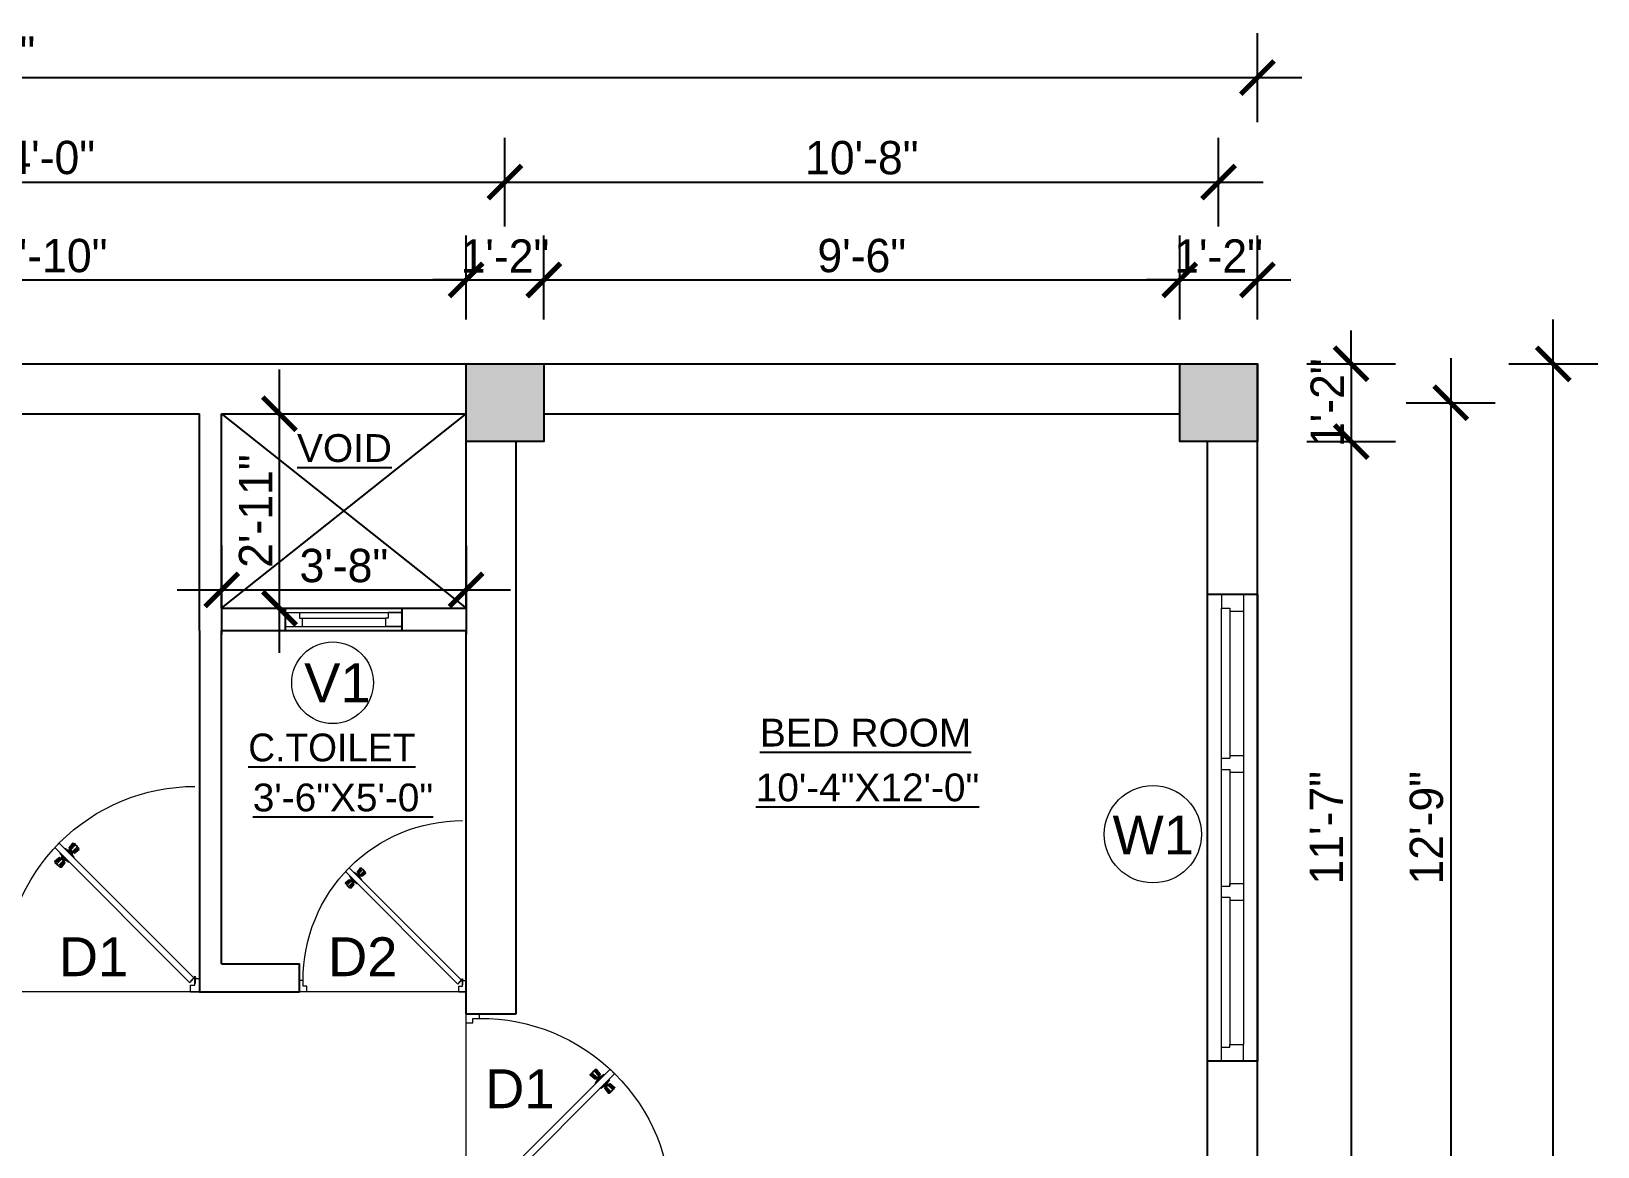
# Model space of a CAD drawing. Header units: inches. Extents: x 3672 to 10975, y -27382 to -746.
# Drawn here: x 4668.4 to 4950.3, y -23672.3 to -23471.6 of the extents above; entities that cross this region are included whole.
import ezdxf

# ---------------------------------------------------------------- set-up
doc = ezdxf.new("R2010")
doc.units = ezdxf.units.IN
doc.header["$LTSCALE"] = 17
doc.header["$MEASUREMENT"] = 0
for name, color, linetype, lineweight in [('25 BOT BAR', 12, 'Continuous', 25), ('DOOR & WIN', 1, 'Continuous', 25), ('OUTLINE', 1, 'Continuous', 25), ('PUERTAS', 7, 'Continuous', 9), ('TEXT', 231, 'Continuous', 20), ('WINDOW FRAME PLAN', 162, 'Continuous', 18)]:
    doc.layers.add(name, color=color, linetype=linetype, lineweight=lineweight)
doc.styles.add('ARCHITECTURE', font='stylu.ttf')
doc.styles.add('DIMTEXT', font='arial.ttf', dxfattribs={"height": 6})
doc.dimstyles.new('8 SCALE', dxfattribs={"dimscale": 0, "dimtxt": 6, "dimasz": 6, "dimexe": 8, "dimexo": 8, "dimgap": 1.25, "dimtad": 1, "dimdec": 0, "dimzin": 3, "dimdsep": 46, "dimlunit": 4, "dimtxsty": 'ARCHITECTURE', "dimblk": 'ARCHTICK', "dimcen": 8, "dimdle": 8, "dimclrd": 5, "dimclre": 5, "dimclrt": 7, "dimadec": 0, "dimazin": 0, "dimtfac": 0.75, "dimtdec": 0, "dimtix": 1, "dimtmove": 2, "dimatfit": 3, "dimldrblk": 'ARCHTICK', "dimfxl": 8, "dimfxlon": 1, "dimtolj": 1, "dimtzin": 0, "dimlwd": -1, "dimlwe": -1, "dimarcsym": 0})

# ---------------------------------------------------------------- blocks, each defined once
blk = doc.blocks.new('DFFDFD')
at = {"layer": 'DOOR & WIN'}
for p, q in [((-13646.78, -2252.33), (-13646.78, -2168.33)), ((-13637.78, -2168.33), (-13646.78, -2168.33)), ((-13637.78, -2168.33), (-13637.78, -2252.33)), ((-13637.78, -2252.33), (-13646.78, -2252.33)), ((-13637.78, -2252.33), (-13646.78, -2252.33))]:
    blk.add_line(p, q, dxfattribs=at)
at = {"layer": 'WINDOW FRAME PLAN'}
for p, q in [((-13644.28, -2168.33), (-13644.28, -2170.83)), ((-13640.28, -2168.33), (-13640.28, -2171.33)), ((-13644.28, -2249.83), (-13644.28, -2170.83)), ((-13644.28, -2170.83), (-13642.78, -2170.83)), ((-13642.78, -2170.83), (-13642.78, -2171.33)), ((-13642.78, -2171.33), (-13642.78, -2197.83)), ((-13642.78, -2171.33), (-13640.28, -2171.33)), ((-13640.28, -2171.33), (-13640.28, -2249.33)), ((-13644.28, -2197.83), (-13642.78, -2197.83)), ((-13642.78, -2197.33), (-13640.28, -2197.33)), ((-13644.28, -2199.83), (-13642.78, -2199.83)), ((-13642.78, -2199.83), (-13642.78, -2200.33)), ((-13642.78, -2199.83), (-13642.78, -2220.83)), ((-13642.78, -2200.33), (-13640.28, -2200.33)), ((-13644.28, -2220.83), (-13642.78, -2220.83)), ((-13642.78, -2220.33), (-13640.28, -2220.33)), ((-13642.78, -2220.83), (-13642.78, -2220.33)), ((-13644.28, -2222.83), (-13642.78, -2222.83)), ((-13642.78, -2222.83), (-13642.78, -2249.33)), ((-13642.78, -2223.33), (-13640.28, -2223.33)), ((-13644.28, -2252.33), (-13644.28, -2249.83)), ((-13644.28, -2249.83), (-13642.78, -2249.83)), ((-13642.78, -2249.33), (-13640.28, -2249.33)), ((-13642.78, -2249.83), (-13642.78, -2249.33)), ((-13640.28, -2252.33), (-13640.28, -2249.33))]:
    blk.add_line(p, q, dxfattribs=at)
blk = doc.blocks.new('3ft')
at = {"layer": 'PUERTAS', "color": 6}
for p, q in [((1.01, 2.52), (25.23, 26.74)), ((26.05, 25.92), (1.77, 1.64)), ((26.05, 25.92), (25.23, 26.74)), ((0, 2.4), (0, 0)), ((0.72, 2.4), (0, 2.4)), ((1.6, 0), (0, 0)), ((0.72, 1.52), (0.72, 2.44)), ((0.8, 1.52), (0.72, 1.52)), ((0.8, 1.52), (0.8, 2.41)), ((0.8, 1.2), (0.8, 1.52)), ((1.6, 1.2), (0.8, 1.2)), ((1.57, 1.84), (0.94, 2.47)), ((1.63, 1.89), (0.97, 2.55)), ((1.63, 1.89), (1.57, 1.84)), ((1.77, 1.64), (1.57, 1.84)), ((1.6, 0), (1.6, 1.2)), ((34.4, 0), (34.4, 1.2)), ((34.4, 1.2), (35.2, 1.2)), ((34.4, 0), (36, 0)), ((35.2, 1.2), (35.2, 2.4)), ((35.2, 2.4), (36, 2.4)), ((36, 0), (36, 2.4))]:
    blk.add_line(p, q, dxfattribs=at)
at = {"layer": 'PUERTAS', "color": 8}
for p, q in [((22.57, 24.94), (21.65, 25.68)), ((22.63, 24.99), (21.69, 25.75)), ((22.74, 25.1), (21.84, 25.9)), ((22.13, 26.28), (21.98, 26.13)), ((22.88, 25.24), (22.01, 26.06)), ((22.13, 26.28), (22.27, 26.42)), ((22.29, 26.41), (22.27, 26.42)), ((23.16, 25.52), (22.34, 26.39)), ((23.3, 25.66), (22.5, 26.56)), ((23.41, 25.77), (22.65, 26.71)), ((23.46, 25.83), (22.72, 26.75)), ((23.28, 25.3), (23.17, 25.41)), ((23.36, 25.37), (23.25, 25.49)), ((23.41, 25.43), (23.3, 25.54)), ((23.44, 25.45), (23.33, 25.56)), ((23.87, 25.49), (23.49, 25.3)), ((24.08, 25.71), (23.57, 25.38)), ((22.69, 24.32), (23.02, 24.83)), ((22.95, 24.96), (22.84, 25.07)), ((22.98, 24.99), (22.86, 25.1)), ((23.03, 25.04), (22.91, 25.15)), ((22.91, 24.53), (23.1, 24.91)), ((23.11, 25.12), (22.99, 25.23)), ((23.13, 24.76), (23.18, 24.99)), ((23.31, 24.94), (23.28, 25.08)), ((23.46, 25.09), (23.32, 25.13)), ((23.64, 25.27), (23.41, 25.22)), ((23.63, 23.38), (24.14, 23.72)), ((23.84, 23.6), (24.22, 23.79)), ((24.07, 23.82), (24.3, 23.88)), ((24.25, 24), (24.39, 23.97)), ((24.25, 23.26), (24.99, 22.34)), ((24.27, 23.64), (24.38, 23.53)), ((24.3, 23.67), (24.41, 23.56)), ((24.3, 23.32), (25.06, 22.38)), ((24.35, 23.72), (24.46, 23.61)), ((24.4, 24.15), (24.43, 24.01)), ((24.41, 23.43), (25.2, 22.53)), ((24.43, 23.8), (24.54, 23.69)), ((24.58, 24.33), (24.52, 24.1)), ((24.55, 23.57), (25.37, 22.7)), ((24.6, 23.97), (24.72, 23.86)), ((24.8, 24.56), (24.61, 24.18)), ((25.02, 24.77), (24.68, 24.26)), ((24.68, 24.05), (24.79, 23.94)), ((24.73, 24.1), (24.85, 23.99)), ((24.76, 24.13), (24.87, 24.02)), ((24.83, 23.85), (25.7, 23.03)), ((24.97, 23.99), (25.87, 23.2)), ((25.08, 24.1), (26.02, 23.34)), ((25.14, 24.15), (26.06, 23.41)), ((25.58, 22.82), (25.43, 22.67)), ((25.58, 22.82), (25.73, 22.97)), ((25.72, 22.98), (25.73, 22.97)), ((0, 0), (36, 0))]:
    blk.add_line(p, q, dxfattribs=at)
at = {"layer": 'PUERTAS', "color": 1}
for p, q in [((21.67, 25.73), (22.17, 26.23)), ((22.49, 24.95), (21.67, 25.61)), ((21.7, 25.82), (22.14, 26.26)), ((21.73, 25.79), (21.7, 25.82)), ((22.58, 26.7), (22.14, 26.26)), ((22.67, 26.73), (22.17, 26.23)), ((22.61, 26.67), (22.58, 26.7)), ((22.6, 24.96), (23.02, 25.38)), ((23.45, 25.91), (22.79, 26.73)), ((23.44, 25.81), (23.02, 25.38)), ((23.34, 25.58), (23.08, 25.32)), ((23.46, 25.47), (23.19, 25.21)), ((23.33, 25.7), (23.34, 25.69)), ((23.45, 25.46), (23.33, 25.57)), ((23.57, 25.47), (23.57, 25.47)), ((24.15, 25.79), (23.68, 25.48)), ((23.68, 25.48), (23.68, 25.48)), ((24.27, 25.78), (24.26, 25.79)), ((22.61, 24.25), (22.92, 24.72)), ((22.62, 24.13), (22.61, 24.14)), ((22.7, 25.07), (22.71, 25.06)), ((22.82, 25.06), (23.08, 25.32)), ((22.94, 24.95), (22.83, 25.07)), ((22.92, 24.72), (22.92, 24.72)), ((22.93, 24.94), (23.19, 25.21)), ((22.93, 24.84), (22.93, 24.83)), ((23.44, 23.31), (23.45, 23.3)), ((23.56, 23.3), (24.03, 23.61)), ((24.03, 23.61), (24.03, 23.62)), ((24.14, 23.62), (24.14, 23.62)), ((24.25, 23.62), (24.51, 23.89)), ((24.26, 23.29), (24.69, 23.71)), ((24.26, 23.63), (24.37, 23.52)), ((24.26, 23.18), (24.92, 22.37)), ((24.37, 23.52), (24.63, 23.77)), ((24.37, 23.4), (24.37, 23.4)), ((24.78, 24.15), (24.51, 23.89)), ((24.89, 24.03), (24.63, 23.77)), ((25.11, 24.14), (24.69, 23.71)), ((24.77, 24.14), (24.88, 24.03)), ((24.79, 24.38), (24.78, 24.37)), ((24.78, 24.26), (24.78, 24.26)), ((25.1, 24.84), (24.79, 24.38)), ((25, 24.03), (25, 24.03)), ((25.04, 22.36), (25.54, 22.86)), ((25.09, 24.96), (25.1, 24.95)), ((25.13, 22.39), (25.57, 22.83)), ((25.22, 24.14), (26.03, 23.48)), ((26.04, 23.37), (25.54, 22.86)), ((26.01, 23.27), (25.57, 22.83)), ((25.98, 23.3), (26.01, 23.27)), ((25.1, 22.42), (25.13, 22.39))]:
    blk.add_line(p, q, dxfattribs=at)
at = {"layer": 'PUERTAS', "color": 2}
for p, q in [((21.99, 26.11), (21.98, 26.13)), ((25.42, 22.68), (25.43, 22.67))]:
    blk.add_line(p, q, dxfattribs=at)
at = {"layer": 'PUERTAS', "color": 6}
for radius in [0.155, 0.0752]:
    blk.add_circle((0.82, 2.56), radius, dxfattribs=at)
blk.add_arc((0.82, 2.56), 34.38, 359.7285, 90.0333, dxfattribs=at)
at = {"layer": 'PUERTAS', "color": 1}
for centre, start, end in [((22.73, 26.68), 38.9236, 135), ((23.28, 25.63), 315, 45), ((23.39, 25.86), 315, 38.9236), ((23.51, 25.41), 50.2572, 135), ((23.62, 25.53), 230.2572, 315), ((24.2, 25.73), 45, 135), ((22.54, 25.01), 231.0764, 315), ((22.67, 24.2), 135, 225), ((22.77, 25.12), 225, 315), ((22.99, 24.89), 135, 219.7428), ((22.87, 24.78), 315, 39.7428), ((23.51, 23.36), 225, 315), ((24.09, 23.56), 50.2572, 135), ((24.2, 23.68), 230.2572, 315), ((24.32, 23.23), 135, 218.9236), ((24.42, 23.46), 135, 225), ((24.84, 24.31), 135, 219.7428), ((24.72, 24.21), 315, 39.7428), ((24.94, 23.98), 45, 135), ((25.04, 24.89), 315, 45), ((25.17, 24.08), 51.0764, 135), ((25.98, 23.42), 315, 51.0764), ((24.98, 22.42), 218.9236, 315)]:
    blk.add_arc(centre, 0.08, start, end, dxfattribs=at)
blk = doc.blocks.new('*U2796')
at = {"color": 3, "xscale": -1}
blk.add_blockref('3ft', (42, 0), dxfattribs=at)
blk = doc.blocks.new('2ft6in')
at = {"layer": 'PUERTAS', "color": 2}
for p, q in [((0.84, 2.1), (21.02, 22.28)), ((21.71, 21.6), (1.47, 1.37)), ((18.33, 21.76), (18.31, 21.77)), ((21.71, 21.6), (21.02, 22.28)), ((21.18, 18.9), (21.2, 18.89)), ((0, 2), (0, 0)), ((0.6, 2), (0, 2)), ((1.33, 0), (0, 0)), ((0.6, 1.26), (0.6, 2.04)), ((0.67, 1.26), (0.6, 1.26)), ((0.67, 1.26), (0.67, 2.01)), ((0.67, 1), (0.67, 1.26)), ((1.33, 1), (0.67, 1)), ((1.31, 1.53), (0.79, 2.06)), ((1.36, 1.58), (0.81, 2.12)), ((1.36, 1.58), (1.31, 1.53)), ((1.47, 1.37), (1.31, 1.53)), ((1.33, 0), (1.33, 1)), ((28.67, 0), (28.67, 1)), ((28.67, 1), (29.33, 1)), ((28.67, 0), (30, 0)), ((29.33, 1), (29.33, 2)), ((29.33, 2), (30, 2)), ((30, 0), (30, 2))]:
    blk.add_line(p, q, dxfattribs=at)
at = {"layer": 'PUERTAS', "color": 8}
for p, q in [((18.81, 20.78), (18.04, 21.4)), ((18.86, 20.83), (18.08, 21.46)), ((18.95, 20.92), (18.2, 21.58)), ((18.44, 21.9), (18.31, 21.77)), ((19.07, 21.03), (18.34, 21.72)), ((18.44, 21.9), (18.56, 22.02)), ((18.58, 22.01), (18.56, 22.02)), ((19.3, 21.26), (18.61, 22)), ((19.42, 21.38), (18.75, 22.14)), ((19.51, 21.48), (18.88, 22.26)), ((18.91, 20.27), (19.19, 20.69)), ((19.55, 21.53), (18.93, 22.3)), ((19.13, 20.8), (19.03, 20.9)), ((19.15, 20.82), (19.05, 20.92)), ((19.09, 20.44), (19.25, 20.76)), ((19.19, 20.87), (19.1, 20.96)), ((19.25, 20.93), (19.16, 21.02)), ((19.28, 20.63), (19.32, 20.83)), ((19.4, 21.08), (19.31, 21.17)), ((19.47, 21.15), (19.38, 21.24)), ((19.43, 20.78), (19.4, 20.9)), ((19.51, 21.19), (19.42, 21.28)), ((19.55, 20.91), (19.43, 20.94)), ((19.53, 21.21), (19.44, 21.3)), ((19.7, 21.06), (19.51, 21.01)), ((19.89, 21.24), (19.58, 21.08)), ((20.07, 21.42), (19.64, 21.15)), ((19.69, 19.49), (20.12, 19.76)), ((19.87, 19.67), (20.18, 19.83)), ((20.06, 19.85), (20.25, 19.9)), ((20.21, 20), (20.33, 19.97)), ((20.29, 19.76), (20.38, 19.67)), ((20.33, 20.13), (20.36, 20.01)), ((20.36, 19.83), (20.45, 19.74)), ((20.48, 20.28), (20.44, 20.08)), ((20.5, 19.98), (20.6, 19.89)), ((20.67, 20.47), (20.51, 20.15)), ((20.85, 20.64), (20.57, 20.22)), ((20.57, 20.04), (20.66, 19.95)), ((20.61, 20.09), (20.7, 19.99)), ((20.63, 20.11), (20.72, 20.01)), ((20.69, 19.87), (21.42, 19.19)), ((20.81, 19.99), (21.56, 19.33)), ((20.9, 20.08), (21.68, 19.45)), ((20.95, 20.13), (21.72, 19.51)), ((20.21, 19.38), (20.83, 18.61)), ((20.23, 19.7), (20.32, 19.61)), ((20.25, 19.72), (20.34, 19.63)), ((20.25, 19.43), (20.88, 18.65)), ((20.34, 19.53), (21, 18.77)), ((20.46, 19.64), (21.14, 18.91)), ((21.32, 19.01), (21.2, 18.89)), ((21.32, 19.01), (21.44, 19.14)), ((21.43, 19.15), (21.44, 19.14)), ((0, 0), (30, 0))]:
    blk.add_line(p, q, dxfattribs=at)
at = {"layer": 'PUERTAS', "color": 1}
for p, q in [((18.06, 21.44), (18.48, 21.86)), ((18.74, 20.79), (18.06, 21.34)), ((18.08, 21.51), (18.45, 21.88)), ((18.11, 21.49), (18.08, 21.51)), ((18.82, 22.25), (18.45, 21.88)), ((18.9, 22.28), (18.48, 21.86)), ((18.84, 22.23), (18.82, 22.25)), ((18.83, 20.8), (19.18, 21.15)), ((18.84, 20.21), (19.1, 20.6)), ((18.85, 20.11), (18.84, 20.12)), ((18.92, 20.89), (18.93, 20.88)), ((19.54, 21.59), (18.99, 22.27)), ((19.02, 20.88), (19.24, 21.1)), ((19.12, 20.8), (19.03, 20.89)), ((19.1, 20.7), (19.11, 20.69)), ((19.1, 20.6), (19.1, 20.6)), ((19.11, 20.79), (19.33, 21.01)), ((19.54, 21.5), (19.18, 21.15)), ((19.45, 21.31), (19.24, 21.1)), ((19.55, 21.22), (19.33, 21.01)), ((19.45, 21.41), (19.45, 21.41)), ((19.54, 21.22), (19.45, 21.31)), ((19.64, 21.23), (19.64, 21.23)), ((19.74, 21.24), (19.73, 21.23)), ((20.12, 21.49), (19.74, 21.24)), ((20.21, 19.69), (20.43, 19.9)), ((20.22, 21.48), (20.22, 21.49)), ((20.22, 19.41), (20.57, 19.76)), ((20.31, 19.6), (20.52, 19.81)), ((20.65, 20.12), (20.43, 19.9)), ((20.74, 20.03), (20.52, 19.81)), ((20.93, 20.11), (20.57, 19.76)), ((20.64, 20.11), (20.73, 20.02)), ((20.66, 20.31), (20.65, 20.31)), ((20.65, 20.21), (20.65, 20.22)), ((20.91, 20.7), (20.66, 20.31)), ((20.84, 20.02), (20.83, 20.03)), ((20.91, 20.8), (20.91, 20.79)), ((21.02, 20.12), (21.7, 19.57)), ((19.53, 19.43), (19.54, 19.42)), ((19.64, 19.42), (20.02, 19.67)), ((20.02, 19.67), (20.03, 19.68)), ((20.12, 19.68), (20.12, 19.68)), ((20.22, 19.69), (20.31, 19.6)), ((20.22, 19.32), (20.76, 18.64)), ((20.31, 19.5), (20.31, 19.5)), ((20.86, 18.63), (21.28, 19.05)), ((20.91, 18.68), (20.94, 18.66)), ((20.94, 18.66), (21.31, 19.03)), ((21.7, 19.47), (21.28, 19.05)), ((21.67, 19.4), (21.31, 19.03)), ((21.65, 19.42), (21.67, 19.4))]:
    blk.add_line(p, q, dxfattribs=at)
at = {"layer": 'PUERTAS', "color": 2}
for radius in [0.129, 0.0627]:
    blk.add_circle((0.68, 2.14), radius, dxfattribs=at)
at = {"layer": 'PUERTAS', "color": 8}
blk.add_arc((0.68, 2.14), 28.65, 359.7285, 90.0333, dxfattribs=at)
at = {"layer": 'PUERTAS', "color": 1}
for centre, start, end in [((18.78, 20.84), 231.0764, 315), ((18.89, 20.16), 135, 225), ((18.94, 22.23), 38.9236, 135), ((18.97, 20.93), 225, 315), ((19.16, 20.74), 135, 219.7428), ((19.06, 20.65), 315, 39.7428), ((19.4, 21.36), 315, 45), ((19.49, 21.55), 315, 38.9236), ((19.6, 21.18), 50.2572, 135), ((19.68, 21.28), 230.2572, 315), ((20.17, 21.44), 45, 135), ((20.7, 20.26), 135, 219.7428), ((20.6, 20.17), 315, 39.7428), ((20.78, 19.98), 45, 135), ((20.87, 20.75), 315, 45), ((20.98, 20.07), 51.0764, 135), ((19.59, 19.47), 225, 315), ((20.07, 19.63), 50.2572, 135), ((20.16, 19.73), 230.2572, 315), ((20.27, 19.36), 135, 218.9236), ((20.35, 19.55), 135, 225), ((20.82, 18.68), 218.9236, 315), ((21.65, 19.52), 315, 51.0764)]:
    blk.add_arc(centre, 0.0667, start, end, dxfattribs=at)
blk = doc.blocks.new('*U2794')
at = {"color": 3, "xscale": -1}
blk.add_blockref('2ft6in', (42, 0), dxfattribs=at)
blk = doc.blocks.new('*U2798')
at = {"color": 3}
blk.add_blockref('3ft', (0, 0), dxfattribs=at)
blk = doc.blocks.new('_ArchTick')
at = {"color": 0, "linetype": 'ByBlock', "const_width": 0.15}
blk.add_lwpolyline([(-0.5, -0.5), (0.5, 0.5)], dxfattribs=at)
blk = doc.blocks.new('*D2893')
at = {"layer": '25 BOT BAR', "color": 5, "transparency": 16777216}
for p, q in [((4592.64, -23523.44), (4592.64, -23508.35)), ((4746.64, -23523.44), (4746.64, -23508.35)), ((4584.64, -23516.35), (4754.64, -23516.35))]:
    blk.add_line(p, q, dxfattribs=at)
at = {"layer": 'Defpoints', "color": 0, "transparency": 16777216}
for p in [(4746.64, -23516.35), (4592.64, -23531.44), (4746.64, -23531.44)]:
    blk.add_point(p, dxfattribs=at)
at = {"layer": '25 BOT BAR', "color": 5, "transparency": 16777216, "xscale": 6, "yscale": 6, "zscale": 6, "rotation": 180}
blk.add_blockref('_ArchTick', (4592.64, -23516.35), dxfattribs=at)
at = {"layer": '25 BOT BAR', "color": 5, "transparency": 16777216, "xscale": 6, "yscale": 6, "zscale": 6}
blk.add_blockref('_ArchTick', (4746.64, -23516.35), dxfattribs=at)
at = {"layer": '25 BOT BAR', "color": 7, "transparency": 16777216, "insert": (4669.64, -23511.99), "char_height": 6, "attachment_point": 5, "style": 'ARCHITECTURE'}
blk.add_mtext('\\A1;12\'-10"', dxfattribs=at)
blk = doc.blocks.new('*D2894')
at = {"layer": '25 BOT BAR', "color": 5, "transparency": 16777216}
for p, q in [((4746.64, -23523.44), (4746.64, -23508.35)), ((4760.64, -23523.44), (4760.64, -23508.35)), ((4746.64, -23516.35), (4740.64, -23516.35)), ((4746.64, -23516.35), (4760.64, -23516.35)), ((4760.64, -23516.35), (4766.64, -23516.35))]:
    blk.add_line(p, q, dxfattribs=at)
at = {"layer": 'Defpoints', "color": 0, "transparency": 16777216}
for p in [(4760.64, -23516.35), (4746.64, -23531.44), (4760.64, -23531.44)]:
    blk.add_point(p, dxfattribs=at)
at = {"layer": '25 BOT BAR', "color": 5, "transparency": 16777216, "xscale": 6, "yscale": 6, "zscale": 6}
blk.add_blockref('_ArchTick', (4746.64, -23516.35), dxfattribs=at)
at = {"layer": '25 BOT BAR', "color": 5, "transparency": 16777216, "xscale": 6, "yscale": 6, "zscale": 6, "rotation": 180}
blk.add_blockref('_ArchTick', (4760.64, -23516.35), dxfattribs=at)
at = {"layer": '25 BOT BAR', "color": 7, "transparency": 16777216, "insert": (4753.64, -23512.04), "char_height": 6, "attachment_point": 5, "style": 'ARCHITECTURE'}
blk.add_mtext('\\A1;1\'-2"', dxfattribs=at)
blk = doc.blocks.new('*D2895')
at = {"layer": '25 BOT BAR', "color": 5, "transparency": 16777216}
for p, q in [((4760.64, -23523.44), (4760.64, -23508.35)), ((4875.1, -23523.44), (4875.1, -23508.35)), ((4752.64, -23516.35), (4883.1, -23516.35))]:
    blk.add_line(p, q, dxfattribs=at)
at = {"layer": 'Defpoints', "color": 0, "transparency": 16777216}
for p in [(4875.1, -23516.35), (4760.64, -23531.44), (4875.1, -23531.44)]:
    blk.add_point(p, dxfattribs=at)
at = {"layer": '25 BOT BAR', "color": 5, "transparency": 16777216, "xscale": 6, "yscale": 6, "zscale": 6, "rotation": 180}
blk.add_blockref('_ArchTick', (4760.64, -23516.35), dxfattribs=at)
at = {"layer": '25 BOT BAR', "color": 5, "transparency": 16777216, "xscale": 6, "yscale": 6, "zscale": 6}
blk.add_blockref('_ArchTick', (4875.1, -23516.35), dxfattribs=at)
at = {"layer": '25 BOT BAR', "color": 7, "transparency": 16777216, "insert": (4817.87, -23511.99), "char_height": 6, "attachment_point": 5, "style": 'ARCHITECTURE'}
blk.add_mtext('\\A1;9\'-6"', dxfattribs=at)
blk = doc.blocks.new('*D2896')
at = {"layer": '25 BOT BAR', "color": 5, "transparency": 16777216}
for p, q in [((4875.1, -23523.44), (4875.1, -23508.35)), ((4889.1, -23523.44), (4889.1, -23508.35)), ((4875.1, -23516.35), (4869.1, -23516.35)), ((4875.1, -23516.35), (4889.1, -23516.35)), ((4889.1, -23516.35), (4895.1, -23516.35))]:
    blk.add_line(p, q, dxfattribs=at)
at = {"layer": 'Defpoints', "color": 0, "transparency": 16777216}
for p in [(4889.1, -23516.35), (4875.1, -23531.44), (4889.1, -23531.44)]:
    blk.add_point(p, dxfattribs=at)
at = {"layer": '25 BOT BAR', "color": 5, "transparency": 16777216, "xscale": 6, "yscale": 6, "zscale": 6}
blk.add_blockref('_ArchTick', (4875.1, -23516.35), dxfattribs=at)
at = {"layer": '25 BOT BAR', "color": 5, "transparency": 16777216, "xscale": 6, "yscale": 6, "zscale": 6, "rotation": 180}
blk.add_blockref('_ArchTick', (4889.1, -23516.35), dxfattribs=at)
at = {"layer": '25 BOT BAR', "color": 7, "transparency": 16777216, "insert": (4882.1, -23512.04), "char_height": 6, "attachment_point": 5, "style": 'ARCHITECTURE'}
blk.add_mtext('\\A1;1\'-2"', dxfattribs=at)
blk = doc.blocks.new('*D2898')
at = {"layer": '25 BOT BAR', "color": 5, "transparency": 16777216}
for p, q in [((4585.64, -23506.74), (4585.64, -23490.74)), ((4753.64, -23506.74), (4753.64, -23490.74)), ((4577.64, -23498.74), (4761.64, -23498.74))]:
    blk.add_line(p, q, dxfattribs=at)
at = {"layer": 'Defpoints', "color": 0, "transparency": 16777216}
for p in [(4753.64, -23498.74), (4585.64, -23538.44), (4753.64, -23538.44)]:
    blk.add_point(p, dxfattribs=at)
at = {"layer": '25 BOT BAR', "color": 5, "transparency": 16777216, "xscale": 6, "yscale": 6, "zscale": 6, "rotation": 180}
blk.add_blockref('_ArchTick', (4585.64, -23498.74), dxfattribs=at)
at = {"layer": '25 BOT BAR', "color": 5, "transparency": 16777216, "xscale": 6, "yscale": 6, "zscale": 6}
blk.add_blockref('_ArchTick', (4753.64, -23498.74), dxfattribs=at)
at = {"layer": '25 BOT BAR', "color": 7, "transparency": 16777216, "insert": (4669.64, -23494.34), "char_height": 6, "attachment_point": 5, "style": 'ARCHITECTURE'}
blk.add_mtext('\\A1;14\'-0"', dxfattribs=at)
blk = doc.blocks.new('*D2889')
at = {"layer": '25 BOT BAR', "color": 5, "transparency": 16777216}
for p, q in [((4753.64, -23506.74), (4753.64, -23490.74)), ((4882.1, -23506.74), (4882.1, -23490.74)), ((4745.64, -23498.74), (4890.1, -23498.74))]:
    blk.add_line(p, q, dxfattribs=at)
at = {"layer": 'Defpoints', "color": 0, "transparency": 16777216}
for p in [(4882.1, -23498.74), (4753.64, -23538.44), (4882.1, -23538.44)]:
    blk.add_point(p, dxfattribs=at)
at = {"layer": '25 BOT BAR', "color": 5, "transparency": 16777216, "xscale": 6, "yscale": 6, "zscale": 6, "rotation": 180}
blk.add_blockref('_ArchTick', (4753.64, -23498.74), dxfattribs=at)
at = {"layer": '25 BOT BAR', "color": 5, "transparency": 16777216, "xscale": 6, "yscale": 6, "zscale": 6}
blk.add_blockref('_ArchTick', (4882.1, -23498.74), dxfattribs=at)
at = {"layer": '25 BOT BAR', "color": 7, "transparency": 16777216, "insert": (4817.87, -23494.37), "char_height": 6, "attachment_point": 5, "style": 'ARCHITECTURE'}
blk.add_mtext('\\A1;10\'-8"', dxfattribs=at)
blk = doc.blocks.new('*D2890')
at = {"layer": '25 BOT BAR', "color": 5, "transparency": 16777216}
for p, q in [((4428.64, -23487.92), (4428.64, -23471.92)), ((4889.1, -23487.92), (4889.1, -23471.92)), ((4420.64, -23479.92), (4897.1, -23479.92))]:
    blk.add_line(p, q, dxfattribs=at)
at = {"layer": 'Defpoints', "color": 0, "transparency": 16777216}
for p in [(4889.1, -23479.92), (4428.64, -23531.44), (4889.1, -23531.44)]:
    blk.add_point(p, dxfattribs=at)
at = {"layer": '25 BOT BAR', "color": 5, "transparency": 16777216, "xscale": 6, "yscale": 6, "zscale": 6, "rotation": 180}
blk.add_blockref('_ArchTick', (4428.64, -23479.92), dxfattribs=at)
at = {"layer": '25 BOT BAR', "color": 5, "transparency": 16777216, "xscale": 6, "yscale": 6, "zscale": 6}
blk.add_blockref('_ArchTick', (4889.1, -23479.92), dxfattribs=at)
at = {"layer": '25 BOT BAR', "color": 7, "transparency": 16777216, "insert": (4658.87, -23475.54), "char_height": 6, "attachment_point": 5, "style": 'ARCHITECTURE'}
blk.add_mtext('\\A1;38\'-4"', dxfattribs=at)
blk = doc.blocks.new('*D2877')
at = {"layer": '25 BOT BAR', "color": 5, "transparency": 16777216}
for p, q in [((4905.97, -23531.44), (4905.97, -23525.44)), ((4897.97, -23531.44), (4913.97, -23531.44)), ((4905.97, -23531.44), (4905.97, -23545.44)), ((4897.97, -23545.44), (4913.97, -23545.44)), ((4905.97, -23545.44), (4905.97, -23551.44))]:
    blk.add_line(p, q, dxfattribs=at)
at = {"layer": 'Defpoints', "color": 0, "transparency": 16777216}
for p in [(4889.1, -23531.44), (4889.1, -23545.44), (4905.97, -23545.44)]:
    blk.add_point(p, dxfattribs=at)
at = {"layer": '25 BOT BAR', "color": 5, "transparency": 16777216, "xscale": 6, "yscale": 6, "zscale": 6}
for p, rotation in [((4905.97, -23531.44), 270), ((4905.97, -23545.44), 90)]:
    blk.add_blockref('_ArchTick', p, dxfattribs=dict(at, rotation=rotation))
at = {"layer": '25 BOT BAR', "color": 7, "transparency": 16777216, "insert": (4901.66, -23538.44), "char_height": 6, "attachment_point": 5, "rotation": 90, "style": 'ARCHITECTURE'}
blk.add_mtext('\\A1;1\'-2"', dxfattribs=at)
blk = doc.blocks.new('*D2878')
at = {"layer": '25 BOT BAR', "color": 5, "transparency": 16777216}
for p, q in [((4905.97, -23537.44), (4905.97, -23692.44)), ((4897.97, -23545.44), (4913.97, -23545.44)), ((4897.97, -23684.44), (4913.97, -23684.44))]:
    blk.add_line(p, q, dxfattribs=at)
at = {"layer": 'Defpoints', "color": 0, "transparency": 16777216}
for p in [(4889.1, -23545.44), (4889.1, -23684.44), (4905.97, -23684.44)]:
    blk.add_point(p, dxfattribs=at)
at = {"layer": '25 BOT BAR', "color": 5, "transparency": 16777216, "xscale": 6, "yscale": 6, "zscale": 6}
for p, rotation in [((4905.97, -23545.44), 90), ((4905.97, -23684.44), 270)]:
    blk.add_blockref('_ArchTick', p, dxfattribs=dict(at, rotation=rotation))
at = {"layer": '25 BOT BAR', "color": 7, "transparency": 16777216, "insert": (4901.51, -23614.94), "char_height": 6, "attachment_point": 5, "rotation": 90, "style": 'ARCHITECTURE'}
blk.add_mtext('\\A1;11\'-7"', dxfattribs=at)
blk = doc.blocks.new('*D2884')
at = {"layer": '25 BOT BAR', "color": 5, "transparency": 16777216}
for p, q in [((4923.9, -23530.44), (4923.9, -23699.44)), ((4915.9, -23538.44), (4931.9, -23538.44)), ((4915.9, -23691.44), (4931.9, -23691.44))]:
    blk.add_line(p, q, dxfattribs=at)
at = {"layer": 'Defpoints', "color": 0, "transparency": 16777216}
for p in [(4882.1, -23538.44), (4882.1, -23691.44), (4923.9, -23691.44)]:
    blk.add_point(p, dxfattribs=at)
at = {"layer": '25 BOT BAR', "color": 5, "transparency": 16777216, "xscale": 6, "yscale": 6, "zscale": 6}
for p, rotation in [((4923.9, -23538.44), 90), ((4923.9, -23691.44), 270)]:
    blk.add_blockref('_ArchTick', p, dxfattribs=dict(at, rotation=rotation))
at = {"layer": '25 BOT BAR', "color": 7, "transparency": 16777216, "insert": (4919.55, -23614.94), "char_height": 6, "attachment_point": 5, "rotation": 90, "style": 'ARCHITECTURE'}
blk.add_mtext('\\A1;12\'-9"', dxfattribs=at)
blk = doc.blocks.new('*D2887')
at = {"layer": '25 BOT BAR', "color": 5, "transparency": 16777216}
for p, q in [((4942.35, -23999.44), (4942.35, -23523.44)), ((4934.35, -23531.44), (4950.35, -23531.44)), ((4934.35, -23991.44), (4950.35, -23991.44))]:
    blk.add_line(p, q, dxfattribs=at)
at = {"layer": 'Defpoints', "color": 0, "transparency": 16777216}
for p in [(4889.1, -23531.44), (4942.35, -23531.44), (4889.1, -23991.44)]:
    blk.add_point(p, dxfattribs=at)
at = {"layer": '25 BOT BAR', "color": 5, "transparency": 16777216, "xscale": 6, "yscale": 6, "zscale": 6}
for p, rotation in [((4942.35, -23531.44), 90), ((4942.35, -23991.44), 270)]:
    blk.add_blockref('_ArchTick', p, dxfattribs=dict(at, rotation=rotation))
at = {"layer": '25 BOT BAR', "color": 7, "transparency": 16777216, "insert": (4937.96, -23761.44), "char_height": 6, "attachment_point": 5, "rotation": 90, "style": 'ARCHITECTURE'}
blk.add_mtext('\\A1;38\'-4"', dxfattribs=at)
blk = doc.blocks.new('*D2853')
at = {"layer": '25 BOT BAR', "color": 5, "transparency": 16777216}
for p, q in [((4713.05, -23583.44), (4713.05, -23532.44)), ((4710.64, -23540.44), (4721.05, -23540.44)), ((4710.64, -23575.44), (4721.05, -23575.44))]:
    blk.add_line(p, q, dxfattribs=at)
at = {"layer": 'Defpoints', "color": 0, "transparency": 16777216}
for p in [(4702.64, -23540.44), (4713.05, -23540.44), (4702.64, -23575.44)]:
    blk.add_point(p, dxfattribs=at)
at = {"layer": '25 BOT BAR', "color": 5, "transparency": 16777216, "xscale": 6, "yscale": 6, "zscale": 6}
for p, rotation in [((4713.05, -23540.44), 90), ((4713.05, -23575.44), 270)]:
    blk.add_blockref('_ArchTick', p, dxfattribs=dict(at, rotation=rotation))
at = {"layer": '25 BOT BAR', "color": 7, "transparency": 16777216, "insert": (4708.74, -23557.94), "char_height": 6, "attachment_point": 5, "rotation": 90, "style": 'ARCHITECTURE'}
blk.add_mtext('\\A1;2\'-11"', dxfattribs=at)
blk = doc.blocks.new('*D2854')
at = {"layer": '25 BOT BAR', "color": 5, "transparency": 16777216}
for p, q in [((4702.64, -23564.14), (4702.64, -23580.14)), ((4746.64, -23564.14), (4746.64, -23580.14)), ((4694.64, -23572.14), (4754.64, -23572.14))]:
    blk.add_line(p, q, dxfattribs=at)
at = {"layer": 'Defpoints', "color": 0, "transparency": 16777216}
for p in [(4702.64, -23540.44), (4746.64, -23540.44), (4746.64, -23572.14)]:
    blk.add_point(p, dxfattribs=at)
at = {"layer": '25 BOT BAR', "color": 5, "transparency": 16777216, "xscale": 6, "yscale": 6, "zscale": 6, "rotation": 180}
blk.add_blockref('_ArchTick', (4702.64, -23572.14), dxfattribs=at)
at = {"layer": '25 BOT BAR', "color": 5, "transparency": 16777216, "xscale": 6, "yscale": 6, "zscale": 6}
blk.add_blockref('_ArchTick', (4746.64, -23572.14), dxfattribs=at)
at = {"layer": '25 BOT BAR', "color": 7, "transparency": 16777216, "insert": (4724.64, -23567.78), "char_height": 6, "attachment_point": 5, "style": 'ARCHITECTURE'}
blk.add_mtext('\\A1;3\'-8"', dxfattribs=at)

msp = doc.modelspace()

# ---------------------------------------------------------------- hatches: boundary and pattern name
at = {"layer": 'DOOR & WIN'}
h = msp.add_hatch(color=256, dxfattribs=at)
h.dxf.hatch_style = 1
h.paths.add_polyline_path([(4760.64, -23531.44), (4746.64, -23531.44), (4746.64, -23545.44), (4760.64, -23545.44)])
h = msp.add_hatch(color=256, dxfattribs=at)
h.dxf.hatch_style = 1
h.paths.add_polyline_path([(4889.1, -23531.44), (4875.1, -23531.44), (4875.1, -23545.44), (4889.1, -23545.44)])

# ---------------------------------------------------------------- linework, layer by layer
at = {"layer": '25 BOT BAR'}
for p, q in [((4698.64, -23579.44), (4698.64, -23540.44)), ((4702.64, -23575.44), (4746.64, -23540.44)), ((4702.64, -23540.44), (4746.64, -23575.44)), ((4714.14, -23579.44), (4714.14, -23575.44)), ((4735.14, -23579.44), (4735.14, -23575.44)), ((4702.64, -23639.44), (4716.64, -23639.44)), ((4716.64, -23644.44), (4716.64, -23639.44)), ((4698.64, -23644.44), (4716.64, -23644.44)), ((4746.64, -23648.44), (4755.64, -23648.44))]:
    msp.add_line(p, q, dxfattribs=at)
at = {"layer": 'DOOR & WIN'}
for p, q in [((4578.64, -23531.44), (4889.1, -23531.44)), ((4889.1, -23684.44), (4889.1, -23531.44)), ((4592.64, -23540.44), (4698.64, -23540.44)), ((4702.64, -23540.44), (4746.64, -23540.44)), ((4760.64, -23540.44), (4875.1, -23540.44)), ((4880.1, -23684.44), (4880.1, -23545.44)), ((4702.64, -23575.44), (4746.64, -23575.44)), ((4698.64, -23579.44), (4698.64, -23644.44)), ((4702.64, -23579.44), (4746.64, -23579.44))]:
    msp.add_line(p, q, dxfattribs=at)
at = {"layer": 'OUTLINE'}
for p, q in [((4702.64, -23575.44), (4702.64, -23540.44)), ((4746.64, -23575.44), (4746.64, -23545.44)), ((4755.64, -23648.44), (4755.64, -23545.44)), ((4702.64, -23639.44), (4702.64, -23579.44)), ((4746.64, -23644.44), (4746.64, -23579.44)), ((4746.64, -23648.44), (4746.64, -23644.44))]:
    msp.add_line(p, q, dxfattribs=at)
for points in [[(4746.64, -23531.44), (4760.64, -23531.44), (4760.64, -23545.44), (4746.64, -23545.44)], [(4875.1, -23531.44), (4889.1, -23531.44), (4889.1, -23545.44), (4875.1, -23545.44)]]:
    msp.add_lwpolyline(points, close=True, dxfattribs=at)
at = {"layer": 'TEXT'}
for centre, radius in [((4722.61, -23588.84), 7.35), ((4870.28, -23616.11), 8.75)]:
    msp.add_circle(centre, radius, dxfattribs=at)
at = {"layer": 'WINDOW FRAME PLAN'}
for p, q in [((4714.14, -23576.19), (4735.14, -23576.19)), ((4714.14, -23576.19), (4716.64, -23576.19)), ((4716.64, -23576.19), (4716.64, -23577.19)), ((4716.64, -23577.19), (4717.14, -23577.19)), ((4717.14, -23577.19), (4732.14, -23577.19)), ((4717.14, -23577.19), (4717.14, -23578.69)), ((4732.14, -23577.19), (4732.14, -23578.69)), ((4732.64, -23577.19), (4732.14, -23577.19)), ((4735.14, -23576.19), (4732.64, -23576.19)), ((4732.64, -23576.19), (4732.64, -23577.19)), ((4714.14, -23578.69), (4735.14, -23578.69)), ((4714.14, -23578.69), (4717.14, -23578.69)), ((4735.14, -23578.69), (4732.14, -23578.69))]:
    msp.add_line(p, q, dxfattribs=at)

# ---------------------------------------------------------------- block references
at = {"layer": 'DOOR & WIN', "xscale": -1}
msp.add_blockref('*U2798', (4698.64, -23644.44), dxfattribs=at)
at = {"layer": 'DOOR & WIN'}
msp.add_blockref('*U2794', (4704.64, -23644.44), dxfattribs=at)
at = {"layer": 'DOOR & WIN', "rotation": 270}
msp.add_blockref('*U2796', (4746.64, -23642.44), dxfattribs=at)
at = {"layer": 'OUTLINE'}
msp.add_blockref('DFFDFD', (18526.88, -21404.61), dxfattribs=at)

# ---------------------------------------------------------------- texts
at = {"layer": 'DOOR & WIN', "char_height": 5, "attachment_point": 5}
for s, insert in [('{\\fArial TUR|b0|i0|c0|p34;\\L\\C7;VOID}', (4724.75, -23546.63)), ('{\\L\\C7;C.TOILET}', (4722.48, -23600.52)), ('{\\fArial TUR|b0|i0|c0|p34;\\L\\C7;BED ROOM}', (4818.56, -23597.85)), ('{\\fArial TUR|b0|i0|c0|p34;\\L\\C7;10\'-4"X12\'-0"}', (4818.9, -23607.71)), ('{\\fArial TUR|b0|i0|c0|p34;\\L\\C7;3\'-6"X5\'-0"}', (4724.48, -23609.52))]:
    msp.add_mtext(s, dxfattribs=dict(at, insert=insert))
at = {"layer": 'TEXT', "style": 'DIMTEXT'}
for s, p in [('V1', (4717.5, -23592.35)), ('W1', (4863.01, -23619.74)), ('D2', (4721.79, -23641.65)), ('D1', (4673.32, -23641.65)), ('D1', (4750.07, -23665.41))]:
    msp.add_text(s, height=7, dxfattribs=at).set_placement(p)

# ---------------------------------------------------------------- dimensions: what is measured, and where the dimension line sits
at = {"layer": '25 BOT BAR'}
for base, p1, p2, picture, middle in [((4889.1, -23479.92), (4428.64, -23531.44), (4889.1, -23531.44), '*D2890', (4658.87, -23475.54)), ((4753.64, -23498.74), (4585.64, -23538.44), (4753.64, -23538.44), '*D2898', (4669.64, -23494.34)), ((4882.1, -23498.74), (4753.64, -23538.44), (4882.1, -23538.44), '*D2889', (4817.87, -23494.37)), ((4746.64, -23516.35), (4592.64, -23531.44), (4746.64, -23531.44), '*D2893', (4669.64, -23511.99)), ((4760.64, -23516.35), (4746.64, -23531.44), (4760.64, -23531.44), '*D2894', (4753.64, -23512.04)), ((4875.1, -23516.35), (4760.64, -23531.44), (4875.1, -23531.44), '*D2895', (4817.87, -23511.99)), ((4889.1, -23516.35), (4875.1, -23531.44), (4889.1, -23531.44), '*D2896', (4882.1, -23512.04)), ((4746.64, -23572.14), (4702.64, -23540.44), (4746.64, -23540.44), '*D2854', (4724.64, -23567.78))]:
    dim = msp.add_linear_dim(base=base, p1=p1, p2=p2, dimstyle='8 SCALE', override={"dimscale": 1}, dxfattribs=at)
    dim.commit()
    dim.dimension.update_dxf_attribs({"geometry": picture, "text_midpoint": middle})
for base, p1, p2, picture, middle in [((4942.35, -23531.44), (4889.1, -23991.44), (4889.1, -23531.44), '*D2887', (4937.96, -23761.44)), ((4905.97, -23545.44), (4889.1, -23531.44), (4889.1, -23545.44), '*D2877', (4901.66, -23538.44)), ((4713.05, -23540.44), (4702.64, -23575.44), (4702.64, -23540.44), '*D2853', (4708.74, -23557.94)), ((4923.9, -23691.44), (4882.1, -23538.44), (4882.1, -23691.44), '*D2884', (4919.55, -23614.94)), ((4905.97, -23684.44), (4889.1, -23545.44), (4889.1, -23684.44), '*D2878', (4901.51, -23614.94))]:
    dim = msp.add_linear_dim(base=base, p1=p1, p2=p2, angle=90, dimstyle='8 SCALE', override={"dimscale": 1}, dxfattribs=at)
    dim.commit()
    dim.dimension.update_dxf_attribs({"geometry": picture, "text_midpoint": middle})

doc.saveas('drawing.dxf')
